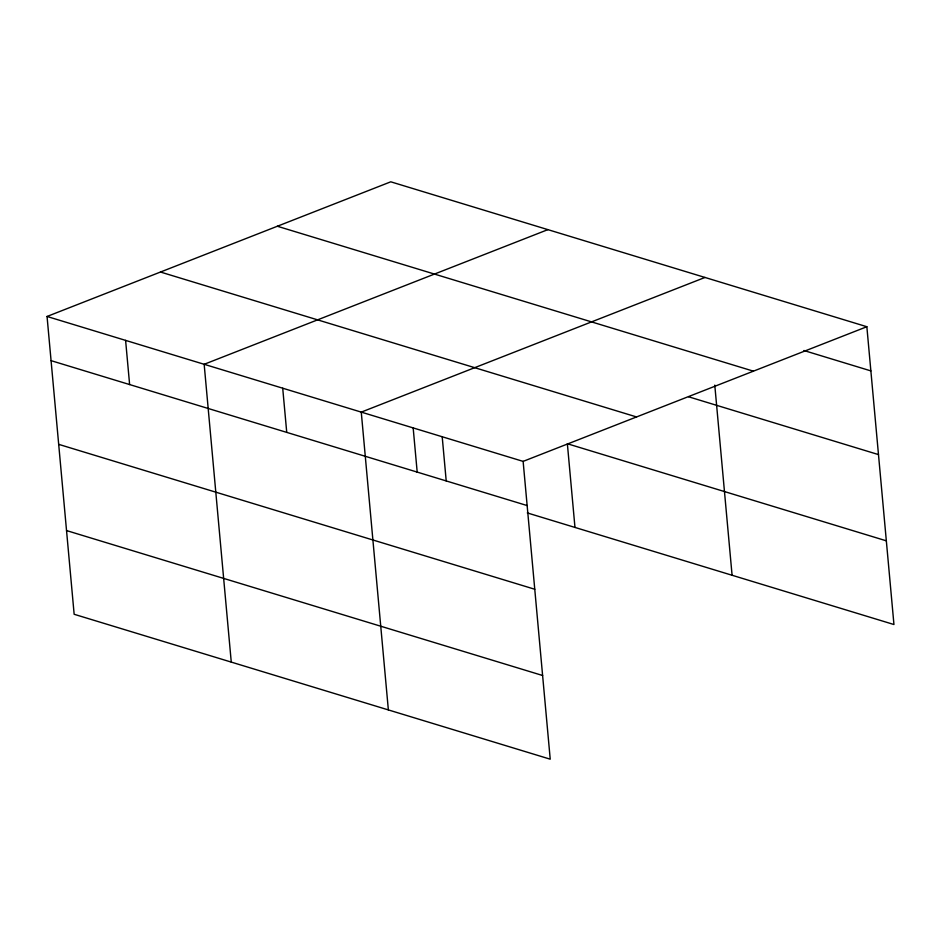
<?xml version="1.0" encoding="UTF-8"?>
<svg xmlns="http://www.w3.org/2000/svg" width="941" height="941" viewBox="0 0 941 941"><rect width="100%" height="100%" fill="white"/><g stroke="black" fill="none" stroke-linecap="round" stroke-linejoin="round"><path stroke-width="1.41" d="M47.05 316.47L523.125 461.384L550.226 759.187L74.151 614.273L47.05 316.47L390.774 181.813L866.849 326.727L893.95 624.53L527.289 512.916M547.874 229.639L204.162 364.296L231.263 662.099M704.985 277.454L361.262 412.123L388.362 709.914M523.125 461.384L866.849 326.727M803.885 350.511L870.872 370.895M277.348 226.252L753.423 371.166M688.565 396.784L878.482 454.597M160.476 272.031L636.551 416.945M886.328 540.828L567.364 443.74L574.975 527.43M51.073 360.65L527.148 505.564M58.683 444.34L534.77 589.254M66.54 530.571L542.616 675.497M714.784 385.128L732.086 575.257M442.199 436.753L446.21 480.922M413.146 427.661L417.216 472.394M282.712 388.21L286.734 432.378M125.6 340.383L129.623 384.563"/></g></svg>
